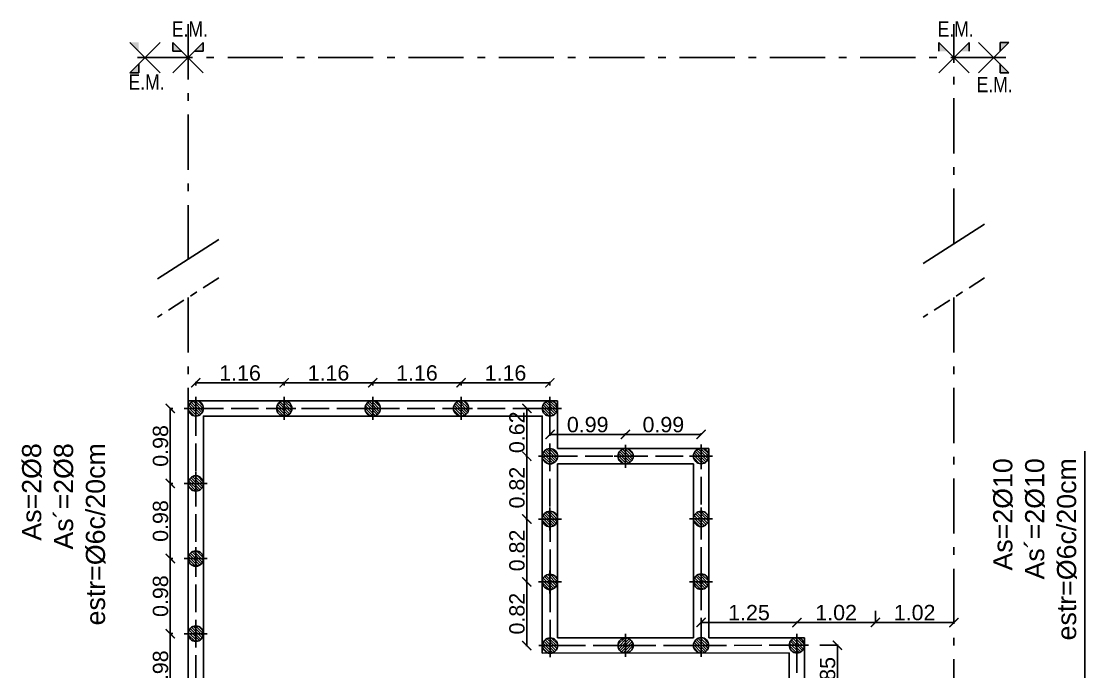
# Model space of a CAD drawing. Header units: millimetres. Extents: x 167 to 343, y -139 to 78.
# Drawn here: x 259.88 to 273.77, y -94.5 to -86.02 of the extents above; entities that cross this region are included whole.
import ezdxf

# ---------------------------------------------------------------- set-up
doc = ezdxf.new("R2010")
doc.units = ezdxf.units.MM
doc.header["$LTSCALE"] = 0.1
doc.header["$MEASUREMENT"] = 0
doc.header["$PDMODE"] = 3
doc.header["$PDSIZE"] = 0.1
for name, pattern in [('ACAD_ISO02W100', [15, 12, -3]), ('ACAD_ISO04W100', [30, 24, -3, 0, -3]), ('ACAD_ISO10W100', [18, 12, -3, 0, -3]), ('CONTINUA', [200, 100, 100])]:
    doc.linetypes.add(name, pattern=pattern)
doc.layers.get('DEFPOINTS').update_dxf_attribs({"color": 1})
for name, color, linetype in [('00-PROYECCION', 2, 'CONTINUA'), ('11.Ejes', 6, 'ACAD_ISO04W100'), ('EJES', 6, 'Continuous'), ('Funadciones', 7, 'Continuous'), ('FUNDACIONES-COTAS', 3, 'Continuous'), ('FUNDACIONES-TEXTOS', 2, 'Continuous'), ('POLILINEA SUP', 150, 'Continuous'), ('vigas de encadenado', 2, 'Continuous')]:
    doc.layers.add(name, color=color, linetype=linetype)
doc.styles.add('Arial20', font='arial.ttf', dxfattribs={"height": 0.2})
doc.styles.get("Standard").update_dxf_attribs({"font": 'arial.ttf'})
doc.dimstyles.new('COTA-1-100', dxfattribs={"dimtxt": 0.2, "dimasz": 0.12, "dimexe": 0.012, "dimexo": 0.15, "dimgap": 0.025, "dimtad": 1, "dimzin": 0, "dimdsep": 46, "dimtxsty": 'Arial20', "dimblk1": 'ARCHTICK', "dimblk2": 'ARCHTICK', "dimsah": 1, "dimcen": 0.09, "dimclrd": 256, "dimclre": 256, "dimclrt": 256, "dimazin": 0, "dimtfac": 1, "dimtofl": 0, "dimtmove": 2, "dimatfit": 3, "dimldrblk": 'ARCHTICK', "dimfxl": 1, "dimtolj": 1, "dimtzin": 0, "dimarcsym": 0})

# ---------------------------------------------------------------- blocks, each defined once
blk = doc.blocks.new('PILOTIN')
at = {"layer": 'Funadciones'}
h = blk.add_hatch(dxfattribs=at)
h.set_pattern_fill('_USER', color=1, scale=0.025, angle=45, style=0, pattern_type=0)
h.set_pattern_definition([(135, (1221.583787, -310.26762), (0.01767766953, 0.01767766953), [])])
h.paths.add_polyline_path([(231.332, 120.183, 1), (231.132, 120.183, 1)])
at = {"layer": '11.Ejes', "ltscale": 0.5}
for q in [(231.232, 120.333), (231.082, 120.183), (231.382, 120.183), (231.232, 120.033)]:
    blk.add_line((231.232, 120.183), q, dxfattribs=at)
at = {"layer": 'Funadciones', "color": 1}
blk.add_circle((231.232, 120.183), 0.1, dxfattribs=at)
blk = doc.blocks.new('_ARCHTICK')
at = {"color": 0, "linetype": 'ByBlock', "const_width": 0.15}
blk.add_lwpolyline([(-0.5, -0.5), (0.5, 0.5)], dxfattribs=at)
blk = doc.blocks.new('*D354')
at = {"layer": 'DEFPOINTS', "color": 0, "transparency": 16777216}
for p in [(261.829, -94.008), (262.012, -94.008), (262.012, -94.988)]:
    blk.add_point(p, dxfattribs=at)
at = {"layer": 'FUNDACIONES-COTAS', "lineweight": -2, "transparency": 16777216}
for p, q in [((261.862, -94.008), (261.817, -94.008)), ((261.829, -94.988), (261.829, -94.008)), ((261.862, -94.988), (261.817, -94.988))]:
    blk.add_line(p, q, dxfattribs=at)
at = {"layer": 'FUNDACIONES-COTAS', "lineweight": -2, "transparency": 16777216, "xscale": 0.12, "yscale": 0.12, "zscale": 0.12}
for p, rotation in [((261.829, -94.008), 90), ((261.829, -94.988), 270)]:
    blk.add_blockref('_ARCHTICK', p, dxfattribs=dict(at, rotation=rotation))
at = {"layer": 'FUNDACIONES-COTAS', "transparency": 16777216, "insert": (261.702, -94.498), "char_height": 0.2, "attachment_point": 5, "rotation": 90, "style": 'Arial20'}
blk.add_mtext('\\A1;0.98', dxfattribs=at)
blk = doc.blocks.new('*D355')
at = {"layer": 'DEFPOINTS', "color": 0, "transparency": 16777216}
for p in [(261.829, -93.028), (262.012, -93.028), (262.012, -94.008)]:
    blk.add_point(p, dxfattribs=at)
at = {"layer": 'FUNDACIONES-COTAS', "lineweight": -2, "transparency": 16777216}
for p, q in [((261.862, -93.028), (261.817, -93.028)), ((261.829, -94.008), (261.829, -93.028)), ((261.862, -94.008), (261.817, -94.008))]:
    blk.add_line(p, q, dxfattribs=at)
at = {"layer": 'FUNDACIONES-COTAS', "lineweight": -2, "transparency": 16777216, "xscale": 0.12, "yscale": 0.12, "zscale": 0.12}
for p, rotation in [((261.829, -93.028), 90), ((261.829, -94.008), 270)]:
    blk.add_blockref('_ARCHTICK', p, dxfattribs=dict(at, rotation=rotation))
at = {"layer": 'FUNDACIONES-COTAS', "transparency": 16777216, "insert": (261.702, -93.518), "char_height": 0.2, "attachment_point": 5, "rotation": 90, "style": 'Arial20'}
blk.add_mtext('\\A1;0.98', dxfattribs=at)
blk = doc.blocks.new('*D356')
at = {"layer": 'DEFPOINTS', "color": 0, "transparency": 16777216}
for p in [(261.829, -92.048), (262.012, -92.048), (262.012, -93.028)]:
    blk.add_point(p, dxfattribs=at)
at = {"layer": 'FUNDACIONES-COTAS', "lineweight": -2, "transparency": 16777216}
for p, q in [((261.862, -92.048), (261.817, -92.048)), ((261.829, -93.028), (261.829, -92.048)), ((261.862, -93.028), (261.817, -93.028))]:
    blk.add_line(p, q, dxfattribs=at)
at = {"layer": 'FUNDACIONES-COTAS', "lineweight": -2, "transparency": 16777216, "xscale": 0.12, "yscale": 0.12, "zscale": 0.12}
for p, rotation in [((261.829, -92.048), 90), ((261.829, -93.028), 270)]:
    blk.add_blockref('_ARCHTICK', p, dxfattribs=dict(at, rotation=rotation))
at = {"layer": 'FUNDACIONES-COTAS', "transparency": 16777216, "insert": (261.702, -92.538), "char_height": 0.2, "attachment_point": 5, "rotation": 90, "style": 'Arial20'}
blk.add_mtext('\\A1;0.98', dxfattribs=at)
blk = doc.blocks.new('*D357')
at = {"layer": 'DEFPOINTS', "color": 0, "transparency": 16777216}
for p in [(261.829, -91.068), (262.012, -91.068), (262.012, -92.048)]:
    blk.add_point(p, dxfattribs=at)
at = {"layer": 'FUNDACIONES-COTAS', "lineweight": -2, "transparency": 16777216}
for p, q in [((261.862, -91.068), (261.817, -91.068)), ((261.829, -92.048), (261.829, -91.068)), ((261.862, -92.048), (261.817, -92.048))]:
    blk.add_line(p, q, dxfattribs=at)
at = {"layer": 'FUNDACIONES-COTAS', "lineweight": -2, "transparency": 16777216, "xscale": 0.12, "yscale": 0.12, "zscale": 0.12}
for p, rotation in [((261.829, -91.068), 90), ((261.829, -92.048), 270)]:
    blk.add_blockref('_ARCHTICK', p, dxfattribs=dict(at, rotation=rotation))
at = {"layer": 'FUNDACIONES-COTAS', "transparency": 16777216, "insert": (261.702, -91.558), "char_height": 0.2, "attachment_point": 5, "rotation": 90, "style": 'Arial20'}
blk.add_mtext('\\A1;0.98', dxfattribs=at)
blk = doc.blocks.new('*D358')
at = {"layer": 'DEFPOINTS', "color": 0, "transparency": 16777216}
for p in [(263.317, -90.734), (262.162, -90.918), (263.317, -90.918)]:
    blk.add_point(p, dxfattribs=at)
at = {"layer": 'FUNDACIONES-COTAS', "lineweight": -2, "transparency": 16777216}
for p, q in [((262.162, -90.768), (262.162, -90.722)), ((262.162, -90.734), (263.317, -90.734)), ((263.317, -90.768), (263.317, -90.722))]:
    blk.add_line(p, q, dxfattribs=at)
at = {"layer": 'FUNDACIONES-COTAS', "lineweight": -2, "transparency": 16777216, "xscale": 0.12, "yscale": 0.12, "zscale": 0.12, "rotation": 180}
blk.add_blockref('_ARCHTICK', (262.162, -90.734), dxfattribs=at)
at = {"layer": 'FUNDACIONES-COTAS', "lineweight": -2, "transparency": 16777216, "xscale": 0.12, "yscale": 0.12, "zscale": 0.12}
blk.add_blockref('_ARCHTICK', (263.317, -90.734), dxfattribs=at)
at = {"layer": 'FUNDACIONES-COTAS', "transparency": 16777216, "insert": (262.74, -90.607), "char_height": 0.2, "attachment_point": 5, "style": 'Arial20'}
blk.add_mtext('\\A1;1.16', dxfattribs=at)
blk = doc.blocks.new('*D359')
at = {"layer": 'DEFPOINTS', "color": 0, "transparency": 16777216}
for p in [(264.472, -90.734), (263.317, -90.918), (264.472, -90.918)]:
    blk.add_point(p, dxfattribs=at)
at = {"layer": 'FUNDACIONES-COTAS', "lineweight": -2, "transparency": 16777216}
for p, q in [((263.317, -90.768), (263.317, -90.722)), ((263.317, -90.734), (264.472, -90.734)), ((264.472, -90.768), (264.472, -90.722))]:
    blk.add_line(p, q, dxfattribs=at)
at = {"layer": 'FUNDACIONES-COTAS', "lineweight": -2, "transparency": 16777216, "xscale": 0.12, "yscale": 0.12, "zscale": 0.12, "rotation": 180}
blk.add_blockref('_ARCHTICK', (263.317, -90.734), dxfattribs=at)
at = {"layer": 'FUNDACIONES-COTAS', "lineweight": -2, "transparency": 16777216, "xscale": 0.12, "yscale": 0.12, "zscale": 0.12}
blk.add_blockref('_ARCHTICK', (264.472, -90.734), dxfattribs=at)
at = {"layer": 'FUNDACIONES-COTAS', "transparency": 16777216, "insert": (263.895, -90.607), "char_height": 0.2, "attachment_point": 5, "style": 'Arial20'}
blk.add_mtext('\\A1;1.16', dxfattribs=at)
blk = doc.blocks.new('*D360')
at = {"layer": 'DEFPOINTS', "color": 0, "transparency": 16777216}
for p in [(265.627, -90.734), (264.472, -90.918), (265.627, -90.918)]:
    blk.add_point(p, dxfattribs=at)
at = {"layer": 'FUNDACIONES-COTAS', "lineweight": -2, "transparency": 16777216}
for p, q in [((264.472, -90.768), (264.472, -90.722)), ((264.472, -90.734), (265.627, -90.734)), ((265.627, -90.768), (265.627, -90.722))]:
    blk.add_line(p, q, dxfattribs=at)
at = {"layer": 'FUNDACIONES-COTAS', "lineweight": -2, "transparency": 16777216, "xscale": 0.12, "yscale": 0.12, "zscale": 0.12, "rotation": 180}
blk.add_blockref('_ARCHTICK', (264.472, -90.734), dxfattribs=at)
at = {"layer": 'FUNDACIONES-COTAS', "lineweight": -2, "transparency": 16777216, "xscale": 0.12, "yscale": 0.12, "zscale": 0.12}
blk.add_blockref('_ARCHTICK', (265.627, -90.734), dxfattribs=at)
at = {"layer": 'FUNDACIONES-COTAS', "transparency": 16777216, "insert": (265.05, -90.607), "char_height": 0.2, "attachment_point": 5, "style": 'Arial20'}
blk.add_mtext('\\A1;1.16', dxfattribs=at)
blk = doc.blocks.new('*D361')
at = {"layer": 'DEFPOINTS', "color": 0, "transparency": 16777216}
for p in [(266.786, -90.734), (265.627, -90.918), (266.786, -90.918)]:
    blk.add_point(p, dxfattribs=at)
at = {"layer": 'FUNDACIONES-COTAS', "lineweight": -2, "transparency": 16777216}
for p, q in [((265.627, -90.768), (265.627, -90.722)), ((265.627, -90.734), (266.786, -90.734)), ((266.786, -90.768), (266.786, -90.722))]:
    blk.add_line(p, q, dxfattribs=at)
at = {"layer": 'FUNDACIONES-COTAS', "lineweight": -2, "transparency": 16777216, "xscale": 0.12, "yscale": 0.12, "zscale": 0.12, "rotation": 180}
blk.add_blockref('_ARCHTICK', (265.627, -90.734), dxfattribs=at)
at = {"layer": 'FUNDACIONES-COTAS', "lineweight": -2, "transparency": 16777216, "xscale": 0.12, "yscale": 0.12, "zscale": 0.12}
blk.add_blockref('_ARCHTICK', (266.786, -90.734), dxfattribs=at)
at = {"layer": 'FUNDACIONES-COTAS', "transparency": 16777216, "insert": (266.207, -90.607), "char_height": 0.2, "attachment_point": 5, "style": 'Arial20'}
blk.add_mtext('\\A1;1.16', dxfattribs=at)
blk = doc.blocks.new('*D362')
at = {"layer": 'DEFPOINTS', "color": 0, "transparency": 16777216}
for p in [(267.774, -91.408), (266.787, -91.542), (267.774, -91.542)]:
    blk.add_point(p, dxfattribs=at)
at = {"layer": 'FUNDACIONES-COTAS', "lineweight": -2, "transparency": 16777216}
for p, q in [((266.787, -91.392), (266.787, -91.396)), ((266.787, -91.408), (267.774, -91.408)), ((267.774, -91.392), (267.774, -91.396))]:
    blk.add_line(p, q, dxfattribs=at)
at = {"layer": 'FUNDACIONES-COTAS', "lineweight": -2, "transparency": 16777216, "xscale": 0.12, "yscale": 0.12, "zscale": 0.12, "rotation": 180}
blk.add_blockref('_ARCHTICK', (266.787, -91.408), dxfattribs=at)
at = {"layer": 'FUNDACIONES-COTAS', "lineweight": -2, "transparency": 16777216, "xscale": 0.12, "yscale": 0.12, "zscale": 0.12}
blk.add_blockref('_ARCHTICK', (267.774, -91.408), dxfattribs=at)
at = {"layer": 'FUNDACIONES-COTAS', "transparency": 16777216, "insert": (267.28, -91.281), "char_height": 0.2, "attachment_point": 5, "style": 'Arial20'}
blk.add_mtext('\\A1;0.99', dxfattribs=at)
blk = doc.blocks.new('*D363')
at = {"layer": 'DEFPOINTS', "color": 0, "transparency": 16777216}
for p in [(268.761, -91.408), (267.774, -91.542), (268.761, -91.54)]:
    blk.add_point(p, dxfattribs=at)
at = {"layer": 'FUNDACIONES-COTAS', "lineweight": -2, "transparency": 16777216}
for p, q in [((267.774, -91.392), (267.774, -91.396)), ((267.774, -91.408), (268.761, -91.408)), ((268.761, -91.39), (268.761, -91.396))]:
    blk.add_line(p, q, dxfattribs=at)
at = {"layer": 'FUNDACIONES-COTAS', "lineweight": -2, "transparency": 16777216, "xscale": 0.12, "yscale": 0.12, "zscale": 0.12, "rotation": 180}
blk.add_blockref('_ARCHTICK', (267.774, -91.408), dxfattribs=at)
at = {"layer": 'FUNDACIONES-COTAS', "lineweight": -2, "transparency": 16777216, "xscale": 0.12, "yscale": 0.12, "zscale": 0.12}
blk.add_blockref('_ARCHTICK', (268.761, -91.408), dxfattribs=at)
at = {"layer": 'FUNDACIONES-COTAS', "transparency": 16777216, "insert": (268.268, -91.281), "char_height": 0.2, "attachment_point": 5, "style": 'Arial20'}
blk.add_mtext('\\A1;0.99', dxfattribs=at)
blk = doc.blocks.new('*D364')
at = {"layer": 'DEFPOINTS', "color": 0, "transparency": 16777216}
for p in [(266.636, -91.068), (266.485, -91.692), (266.637, -91.692)]:
    blk.add_point(p, dxfattribs=at)
at = {"layer": 'FUNDACIONES-COTAS', "lineweight": -2, "transparency": 16777216}
for p, q in [((266.486, -91.068), (266.473, -91.068)), ((266.485, -91.068), (266.485, -91.692)), ((266.487, -91.692), (266.473, -91.692))]:
    blk.add_line(p, q, dxfattribs=at)
at = {"layer": 'FUNDACIONES-COTAS', "lineweight": -2, "transparency": 16777216, "xscale": 0.12, "yscale": 0.12, "zscale": 0.12}
for p, rotation in [((266.485, -91.068), 90), ((266.485, -91.692), 270)]:
    blk.add_blockref('_ARCHTICK', p, dxfattribs=dict(at, rotation=rotation))
at = {"layer": 'FUNDACIONES-COTAS', "transparency": 16777216, "insert": (266.357, -91.38), "char_height": 0.2, "attachment_point": 5, "rotation": 90, "style": 'Arial20'}
blk.add_mtext('\\A1;0.62', dxfattribs=at)
blk = doc.blocks.new('*D365')
at = {"layer": 'DEFPOINTS', "color": 0, "transparency": 16777216}
for p in [(266.637, -91.692), (266.485, -92.512), (266.637, -92.512)]:
    blk.add_point(p, dxfattribs=at)
at = {"layer": 'FUNDACIONES-COTAS', "lineweight": -2, "transparency": 16777216}
for p, q in [((266.487, -91.692), (266.473, -91.692)), ((266.485, -91.692), (266.485, -92.512)), ((266.487, -92.512), (266.473, -92.512))]:
    blk.add_line(p, q, dxfattribs=at)
at = {"layer": 'FUNDACIONES-COTAS', "lineweight": -2, "transparency": 16777216, "xscale": 0.12, "yscale": 0.12, "zscale": 0.12}
for p, rotation in [((266.485, -91.692), 90), ((266.485, -92.512), 270)]:
    blk.add_blockref('_ARCHTICK', p, dxfattribs=dict(at, rotation=rotation))
at = {"layer": 'FUNDACIONES-COTAS', "transparency": 16777216, "insert": (266.357, -92.102), "char_height": 0.2, "attachment_point": 5, "rotation": 90, "style": 'Arial20'}
blk.add_mtext('\\A1;0.82', dxfattribs=at)
blk = doc.blocks.new('*D366')
at = {"layer": 'DEFPOINTS', "color": 0, "transparency": 16777216}
for p in [(266.637, -92.512), (266.485, -93.332), (266.637, -93.332)]:
    blk.add_point(p, dxfattribs=at)
at = {"layer": 'FUNDACIONES-COTAS', "lineweight": -2, "transparency": 16777216}
for p, q in [((266.487, -92.512), (266.473, -92.512)), ((266.485, -92.512), (266.485, -93.332)), ((266.487, -93.332), (266.473, -93.332))]:
    blk.add_line(p, q, dxfattribs=at)
at = {"layer": 'FUNDACIONES-COTAS', "lineweight": -2, "transparency": 16777216, "xscale": 0.12, "yscale": 0.12, "zscale": 0.12}
for p, rotation in [((266.485, -92.512), 90), ((266.485, -93.332), 270)]:
    blk.add_blockref('_ARCHTICK', p, dxfattribs=dict(at, rotation=rotation))
at = {"layer": 'FUNDACIONES-COTAS', "transparency": 16777216, "insert": (266.357, -92.922), "char_height": 0.2, "attachment_point": 5, "rotation": 90, "style": 'Arial20'}
blk.add_mtext('\\A1;0.82', dxfattribs=at)
blk = doc.blocks.new('*D367')
at = {"layer": 'DEFPOINTS', "color": 0, "transparency": 16777216}
for p in [(266.637, -93.332), (266.485, -94.163), (266.64, -94.163)]:
    blk.add_point(p, dxfattribs=at)
at = {"layer": 'FUNDACIONES-COTAS', "lineweight": -2, "transparency": 16777216}
for p, q in [((266.487, -93.332), (266.473, -93.332)), ((266.485, -93.332), (266.485, -94.163)), ((266.49, -94.163), (266.473, -94.163))]:
    blk.add_line(p, q, dxfattribs=at)
at = {"layer": 'FUNDACIONES-COTAS', "lineweight": -2, "transparency": 16777216, "xscale": 0.12, "yscale": 0.12, "zscale": 0.12}
for p, rotation in [((266.485, -93.332), 90), ((266.485, -94.163), 270)]:
    blk.add_blockref('_ARCHTICK', p, dxfattribs=dict(at, rotation=rotation))
at = {"layer": 'FUNDACIONES-COTAS', "transparency": 16777216, "insert": (266.357, -93.747), "char_height": 0.2, "attachment_point": 5, "rotation": 90, "style": 'Arial20'}
blk.add_mtext('\\A1;0.82', dxfattribs=at)
blk = doc.blocks.new('*D368')
at = {"layer": 'DEFPOINTS', "color": 0, "transparency": 16777216}
for p in [(270.012, -93.862), (268.761, -94.011), (270.012, -94.01)]:
    blk.add_point(p, dxfattribs=at)
at = {"layer": 'FUNDACIONES-COTAS', "lineweight": -2, "transparency": 16777216}
for p, q in [((268.761, -93.861), (268.761, -93.85)), ((268.761, -93.862), (270.012, -93.862)), ((270.012, -93.86), (270.012, -93.85))]:
    blk.add_line(p, q, dxfattribs=at)
at = {"layer": 'FUNDACIONES-COTAS', "lineweight": -2, "transparency": 16777216, "xscale": 0.12, "yscale": 0.12, "zscale": 0.12, "rotation": 180}
blk.add_blockref('_ARCHTICK', (268.761, -93.862), dxfattribs=at)
at = {"layer": 'FUNDACIONES-COTAS', "lineweight": -2, "transparency": 16777216, "xscale": 0.12, "yscale": 0.12, "zscale": 0.12}
blk.add_blockref('_ARCHTICK', (270.012, -93.862), dxfattribs=at)
at = {"layer": 'FUNDACIONES-COTAS', "transparency": 16777216, "insert": (269.386, -93.734), "char_height": 0.2, "attachment_point": 5, "style": 'Arial20'}
blk.add_mtext('\\A1;1.25', dxfattribs=at)
blk = doc.blocks.new('*D369')
at = {"layer": 'DEFPOINTS', "color": 0, "transparency": 16777216}
for p in [(271.036, -93.862), (270.012, -94.01), (271.036, -94.01)]:
    blk.add_point(p, dxfattribs=at)
at = {"layer": 'FUNDACIONES-COTAS', "lineweight": -2, "transparency": 16777216}
for p, q in [((270.012, -93.86), (270.012, -93.85)), ((270.012, -93.862), (271.036, -93.862)), ((271.036, -93.86), (271.036, -93.85))]:
    blk.add_line(p, q, dxfattribs=at)
at = {"layer": 'FUNDACIONES-COTAS', "lineweight": -2, "transparency": 16777216, "xscale": 0.12, "yscale": 0.12, "zscale": 0.12, "rotation": 180}
blk.add_blockref('_ARCHTICK', (270.012, -93.862), dxfattribs=at)
at = {"layer": 'FUNDACIONES-COTAS', "lineweight": -2, "transparency": 16777216, "xscale": 0.12, "yscale": 0.12, "zscale": 0.12}
blk.add_blockref('_ARCHTICK', (271.036, -93.862), dxfattribs=at)
at = {"layer": 'FUNDACIONES-COTAS', "transparency": 16777216, "insert": (270.524, -93.734), "char_height": 0.2, "attachment_point": 5, "style": 'Arial20'}
blk.add_mtext('\\A1;1.02', dxfattribs=at)
blk = doc.blocks.new('*D370')
at = {"layer": 'DEFPOINTS', "color": 0, "transparency": 16777216}
for p in [(271.036, -93.862), (272.062, -93.862), (272.062, -93.862)]:
    blk.add_point(p, dxfattribs=at)
at = {"layer": 'FUNDACIONES-COTAS', "lineweight": -2, "transparency": 16777216}
for p, q in [((271.036, -93.712), (271.036, -93.85)), ((272.062, -93.712), (272.062, -93.85)), ((271.036, -93.862), (272.062, -93.862))]:
    blk.add_line(p, q, dxfattribs=at)
at = {"layer": 'FUNDACIONES-COTAS', "lineweight": -2, "transparency": 16777216, "xscale": 0.12, "yscale": 0.12, "zscale": 0.12, "rotation": 180}
blk.add_blockref('_ARCHTICK', (271.036, -93.862), dxfattribs=at)
at = {"layer": 'FUNDACIONES-COTAS', "lineweight": -2, "transparency": 16777216, "xscale": 0.12, "yscale": 0.12, "zscale": 0.12}
blk.add_blockref('_ARCHTICK', (272.062, -93.862), dxfattribs=at)
at = {"layer": 'FUNDACIONES-COTAS', "transparency": 16777216, "insert": (271.549, -93.734), "char_height": 0.2, "attachment_point": 5, "style": 'Arial20'}
blk.add_mtext('\\A1;1.02', dxfattribs=at)
blk = doc.blocks.new('*D382')
at = {"layer": 'DEFPOINTS', "color": 0, "transparency": 16777216}
for p in [(270.162, -94.16), (270.16, -95.008), (270.54, -95.008)]:
    blk.add_point(p, dxfattribs=at)
at = {"layer": 'FUNDACIONES-COTAS', "lineweight": -2, "transparency": 16777216}
for p, q in [((270.312, -94.16), (270.552, -94.16)), ((270.54, -94.16), (270.54, -95.008)), ((270.31, -95.008), (270.552, -95.008))]:
    blk.add_line(p, q, dxfattribs=at)
at = {"layer": 'FUNDACIONES-COTAS', "lineweight": -2, "transparency": 16777216, "xscale": 0.12, "yscale": 0.12, "zscale": 0.12}
for p, rotation in [((270.54, -94.16), 90), ((270.54, -95.008), 270)]:
    blk.add_blockref('_ARCHTICK', p, dxfattribs=dict(at, rotation=rotation))
at = {"layer": 'FUNDACIONES-COTAS', "transparency": 16777216, "insert": (270.413, -94.584), "char_height": 0.2, "attachment_point": 5, "rotation": 90, "style": 'Arial20'}
blk.add_mtext('\\A1;0.85', dxfattribs=at)

msp = doc.modelspace()

# ---------------------------------------------------------------- hatches: boundary and pattern name
at = {"layer": '11.Ejes'}
h = msp.add_hatch(color=256, dxfattribs=at)
h.dxf.hatch_style = 1
h.paths.add_polyline_path([(261.4169, -86.2923), (261.3006, -86.2923), (261.4169, -86.4086)])
h.paths.add_polyline_path([(261.4169, -86.6882), (261.4169, -86.5719), (261.3006, -86.6882)])
h = msp.add_hatch(color=256, dxfattribs=at)
h.dxf.hatch_style = 1
h.paths.add_polyline_path([(261.9805, -86.4086), (261.8642, -86.2923), (261.8642, -86.4086)])
h.paths.add_polyline_path([(262.2602, -86.2923), (262.1438, -86.4086), (262.2602, -86.4086)])
h = msp.add_hatch(color=256, dxfattribs=at)
h.dxf.hatch_style = 1
h.paths.add_polyline_path([(271.9805, -86.4086), (271.8642, -86.2923), (271.8642, -86.4086)])
h.paths.add_polyline_path([(272.2602, -86.2923), (272.1438, -86.4086), (272.2602, -86.4086)])
h = msp.add_hatch(color=256, dxfattribs=at)
h.dxf.hatch_style = 1
h.paths.add_polyline_path([(272.6642, -86.4086), (272.7806, -86.2923), (272.6642, -86.2923)])
h.paths.add_polyline_path([(272.7806, -86.6882), (272.6642, -86.5719), (272.6642, -86.6882)])

# ---------------------------------------------------------------- linework, layer by layer
at = {"layer": '00-PROYECCION'}
msp.add_line((268.6611, -94.0629), (268.6611, -91.7898), dxfattribs=at)
at = {"layer": '11.Ejes'}
for p, q in [((261.3006, -86.6882), (261.6966, -86.2923)), ((261.3006, -86.6882), (261.6966, -86.2923)), ((261.3006, -86.2923), (261.6966, -86.6882)), ((262.2602, -86.2923), (261.8642, -86.6882)), ((262.2602, -86.2923), (261.8642, -86.6882)), ((261.8642, -86.2923), (262.2602, -86.6882)), ((261.8642, -86.2923), (261.8642, -86.4086)), ((262.2602, -86.2923), (262.2602, -86.4086)), ((272.2602, -86.2923), (271.8642, -86.6882)), ((272.2602, -86.2923), (271.8642, -86.6882)), ((271.8642, -86.2923), (272.2602, -86.6882)), ((271.8642, -86.2923), (271.8642, -86.4086)), ((272.2602, -86.2923), (272.2602, -86.4086)), ((272.7806, -86.6882), (272.3846, -86.2923)), ((272.7806, -86.6882), (272.3846, -86.2923)), ((272.7806, -86.2923), (272.3846, -86.6882)), ((272.6642, -86.2923), (272.6642, -86.4086)), ((272.7806, -86.2923), (272.6642, -86.2923)), ((261.8642, -86.4086), (261.9805, -86.4086)), ((262.1438, -86.4086), (262.2602, -86.4086)), ((261.4169, -86.5719), (261.4169, -86.6882)), ((272.6642, -86.5719), (272.6642, -86.6882)), ((261.3006, -86.6882), (261.4169, -86.6882)), ((272.7806, -86.6882), (272.6642, -86.6882))]:
    msp.add_line(p, q, dxfattribs=at)
for points in [[(272.4622, -88.6644), (271.6622, -89.1774)], [(262.4622, -88.8635), (261.6622, -89.3766)]]:
    msp.add_lwpolyline(points, dxfattribs=at)
at = {"layer": '11.Ejes', "ltscale": 0.1}
for points in [[(262.4621, -89.3645), (261.6621, -89.8776)], [(272.4621, -89.3645), (271.6621, -89.8776)]]:
    msp.add_lwpolyline(points, dxfattribs=at)
at = {"layer": 'EJES', "linetype": 'ACAD_ISO10W100', "ltscale": 0.6}
for p, q in [((262.0622, -86.0552), (262.0622, -89.12)), ((272.0622, -88.9209), (272.0622, -86.0552)), ((272.7398, -86.4903), (261.3163, -86.4903))]:
    msp.add_line(p, q, dxfattribs=at)
for points in [[(262.0621, -89.6211), (262.0621, -102.6697)], [(272.0621, -89.6211), (272.0621, -102.6697), (272.0621, -102.6697)]]:
    msp.add_lwpolyline(points, dxfattribs=at)
at = {"layer": 'FUNDACIONES-TEXTOS'}
msp.add_line((273.7704, -99.1714), (273.7704, -91.6265), dxfattribs=at)
at = {"layer": 'POLILINEA SUP', "linetype": 'ACAD_ISO02W100', "ltscale": 0.3}
for p, q in [((266.7868, -91.6918), (268.7611, -91.6898)), ((268.7611, -94.1609), (268.7611, -91.6897)), ((270.0117, -94.1596), (266.7895, -94.163)), ((270.0117, -94.1596), (270.0117, -95.8396))]:
    msp.add_line(p, q, dxfattribs=at)
msp.add_lwpolyline([(262.1623, -97.8679), (262.1622, -91.0682), (266.7862, -91.0682), (266.7895, -94.163)], dxfattribs=at)
at = {"layer": 'vigas de encadenado', "color": 2}
for p, q in [((262.0617, -97.8679), (262.0612, -90.9682)), ((262.0612, -90.9682), (266.8862, -90.9682)), ((266.8862, -90.9682), (266.8862, -91.5898)), ((266.8862, -91.5898), (268.8611, -91.5898)), ((268.8611, -91.5898), (268.8611, -94.0631)), ((266.6862, -91.7898), (266.6862, -94.2631)), ((266.8862, -91.7898), (268.6611, -91.7898)), ((266.8872, -91.7898), (266.8872, -94.0629)), ((266.8872, -94.0629), (268.6611, -94.0629)), ((268.8611, -94.0631), (270.1117, -94.0631)), ((270.1117, -94.0631), (270.1117, -94.911)), ((266.6862, -94.1631), (266.6861, -94.1631)), ((269.9117, -94.2596), (266.6862, -94.2631)), ((269.9117, -94.2596), (269.9117, -95.7397))]:
    msp.add_line(p, q, dxfattribs=at)
msp.add_lwpolyline([(262.2623, -95.8681), (262.2622, -91.1682), (266.6862, -91.1682), (266.6862, -91.7898)], dxfattribs=at)

# ---------------------------------------------------------------- block references
at = {"layer": 'POLILINEA SUP'}
for p in [(30.9303, -211.2512), (32.0853, -211.2512), (33.2403, -211.2512), (34.3953, -211.2512), (35.5542, -211.2512), (35.5549, -211.8749), (36.542, -211.8749), (37.5291, -211.8729), (30.9303, -212.2312), (35.5549, -212.6949), (37.5291, -212.6927), (30.9303, -213.2112), (35.5549, -213.5149), (37.5291, -213.5127), (30.9303, -214.1912), (35.5576, -214.3461), (37.5291, -214.3439), (38.7797, -214.3427)]:
    msp.add_blockref('PILOTIN', p, dxfattribs=at)
at = {"layer": 'POLILINEA SUP', "xscale": -1, "rotation": 179.9993030494863}
msp.add_blockref('PILOTIN', (36.5435, 26.0239), dxfattribs=at)

# ---------------------------------------------------------------- texts
at = {"layer": '11.Ejes', "lineweight": 40, "char_height": 0.2, "width": 1.294531, "attachment_point": 2}
for insert in [(262.0851, -86.0168), (272.0851, -86.0168), (261.5192, -86.7091), (272.5936, -86.7419)]:
    msp.add_mtext('{\\fArial Narrow|b0|i0|c0|p34;E.M.}', dxfattribs=dict(at, insert=insert))
at = {"layer": 'FUNDACIONES-TEXTOS', "char_height": 0.25, "width": 5.804333, "attachment_point": 3, "rotation": 90}
for s, insert in [('{\\fArial|b0|i0|c0|p34;As=2\\fArial|b0|i0|c238|p34;%%C\\fArial|b0|i0|c0|p34;8\\PAs´=2\\fArial|b0|i0|c238|p34;%%C\\fArial|b0|i0|c0|p34;8\\Pestr=\\fArial|b0|i0|c238|p34;%%C\\fArial|b0|i0|c0|p34;6c/20cm} ', (259.8932, -91.523)), ('{\\fArial|b0|i0|c0|p34;As=2\\fArial|b0|i0|c238|p34;%%C\\fArial|b0|i0|c0|p34;10\\PAs´=2\\fArial|b0|i0|c238|p34;%%C\\fArial|b0|i0|c0|p34;10\\Pestr=\\fArial|b0|i0|c238|p34;%%C\\fArial|b0|i0|c0|p34;6c/20cm} ', (272.5748, -91.7187))]:
    msp.add_mtext(s, dxfattribs=dict(at, insert=insert))

# ---------------------------------------------------------------- dimensions: what is measured, and where the dimension line sits
at = {"layer": 'FUNDACIONES-COTAS'}
for base, p1, p2, picture, middle in [((263.3172434676, -90.7337704795), (262.1622434676, -90.9181934798), (263.3172434676, -90.9181934798), '*D358', (262.7397434676, -90.606655882)), ((264.4722434676, -90.7337704795), (263.3172434676, -90.9181934798), (264.4722434676, -90.9181934798), '*D359', (263.8947434676, -90.606655882)), ((265.6272434676, -90.7337704795), (264.4722434676, -90.9181934798), (265.6272434676, -90.9181934798), '*D360', (265.0497434676, -90.606655882)), ((266.7862, -90.7338), (265.6272, -90.9182), (266.7862, -90.9182), '*D361', (266.2067, -90.6067)), ((267.774, -91.4081), (266.7868, -91.5418), (267.774, -91.5418), '*D362', (267.2804, -91.281)), ((268.7611, -91.4081), (267.774, -91.5418), (268.7611, -91.5398), '*D363', (268.2675, -91.281)), ((270.0117, -93.8615), (268.7611, -94.0109), (270.0117, -94.0096), '*D368', (269.3864, -93.7344)), ((271.0365, -93.8615), (270.0117, -94.0096), (271.0365, -94.0096), '*D369', (270.5241, -93.7344))]:
    dim = msp.add_linear_dim(base=base, p1=p1, p2=p2, dimstyle='COTA-1-100', dxfattribs=at)
    dim.commit()
    dim.dimension.update_dxf_attribs({"geometry": picture, "text_midpoint": middle})
for base, p1, p2, picture, middle in [((261.8293, -91.0682), (262.0122, -92.0482), (262.0122, -91.0682), '*D357', (261.7021, -91.5582)), ((266.4846, -91.6918), (266.6362, -91.0682), (266.6368, -91.6918), '*D364', (266.3575, -91.38)), ((266.4846, -92.5118), (266.6368, -91.6918), (266.6368, -92.5118), '*D365', (266.3575, -92.1018)), ((261.8293, -92.0482), (262.0122, -93.0282), (262.0122, -92.0482), '*D356', (261.7021, -92.5382)), ((266.4846, -93.3318), (266.6368, -92.5118), (266.6368, -93.3318), '*D366', (266.3575, -92.9218)), ((261.8293, -93.0282), (262.0122, -94.0082), (262.0122, -93.0282), '*D355', (261.7021, -93.5182)), ((261.8293, -94.0082), (262.0122, -94.9882), (262.0122, -94.0082), '*D354', (261.7021, -94.4982)), ((270.5404, -95.0078), (270.1617, -94.1596), (270.1601, -95.0078), '*D382', (270.4133, -94.5837))]:
    dim = msp.add_linear_dim(base=base, p1=p1, p2=p2, angle=90, dimstyle='COTA-1-100', dxfattribs=at)
    dim.commit()
    dim.dimension.update_dxf_attribs({"geometry": picture, "text_midpoint": middle})
dim = msp.add_linear_dim(base=(266.4846, -94.163), p1=(266.6368, -93.3318), p2=(266.6395, -94.163), angle=90, text='0.82', dimstyle='COTA-1-100', dxfattribs=at)
dim.commit()
dim.dimension.update_dxf_attribs({"geometry": '*D367', "text_midpoint": (266.3575, -93.7474)})
dim = msp.add_linear_dim(base=(272.0621, -93.8615), p1=(271.0365, -93.8615), p2=(272.0621, -93.8615), text='1.02', dimstyle='COTA-1-100', dxfattribs=at)
dim.commit()
dim.dimension.update_dxf_attribs({"geometry": '*D370', "text_midpoint": (271.5493, -93.7344)})

doc.saveas('drawing.dxf')
